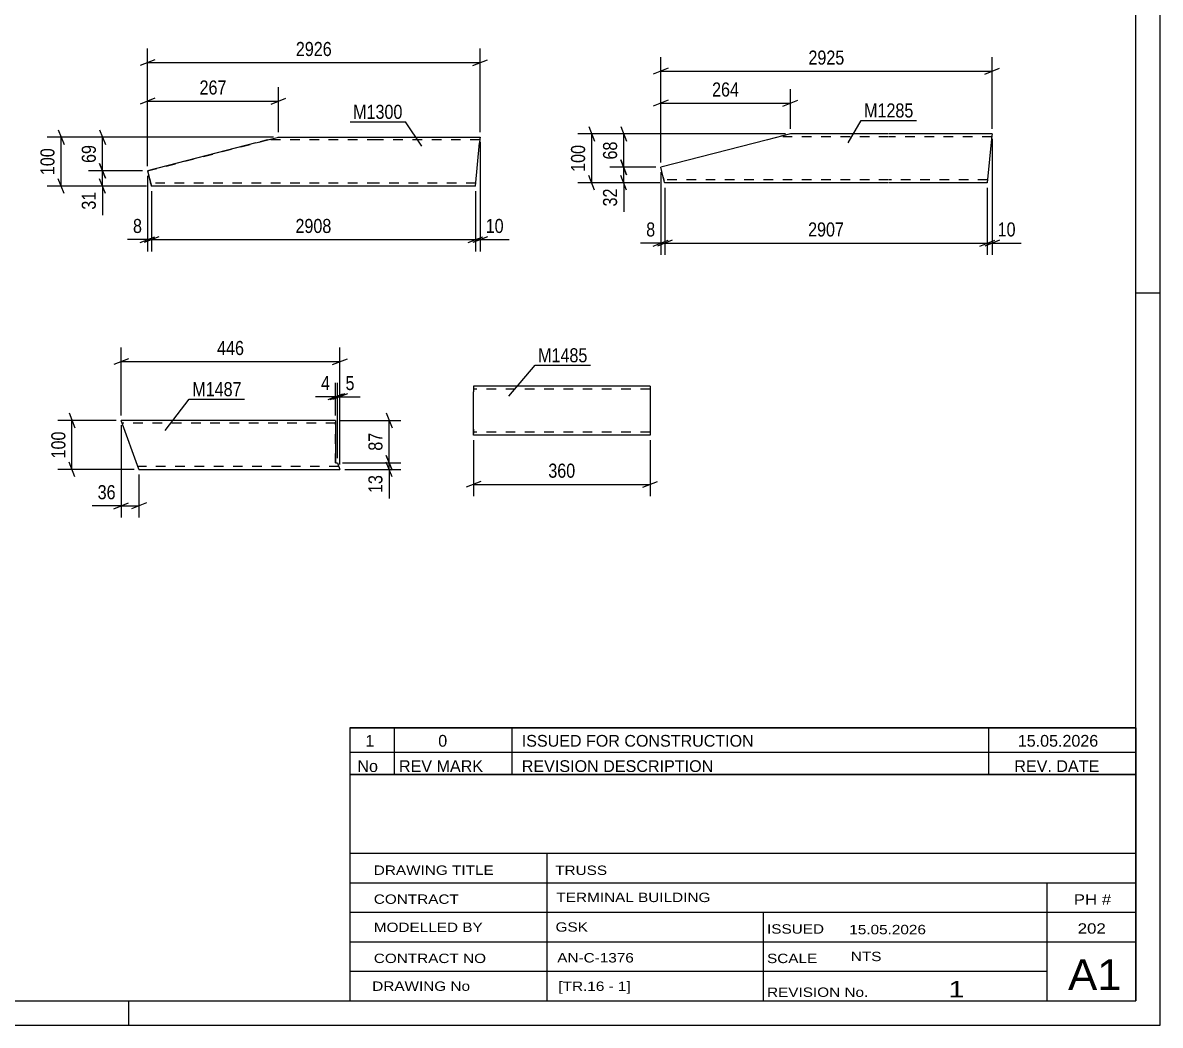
# Model space of a CAD drawing. Header units: millimetres. Extents: x 0 to 594, y 0 to 420.
# Drawn here: x 362.4 to 594, y 0 to 204.1 of the extents above; entities that cross this region are included whole.
import ezdxf

# ---------------------------------------------------------------- set-up
doc = ezdxf.new("R2010")
doc.units = ezdxf.units.MM
doc.linetypes.add('DXK_LINE_DOT2', pattern=[3.9198, 1.9599, -1.9599])
doc.styles.add('Arial Narrow', font='ARIALN.TTF', dxfattribs={"height": 0.2})

# ---------------------------------------------------------------- blocks, each defined once
blk = doc.blocks.new('Unknown-389636053-62129')
at = {"color": 7, "linetype": 'Continuous'}
for p, q in [((429, 60.55), (589, 60.55)), ((589, 60.55), (429, 60.55)), ((429, 60.55), (429, 55.55)), ((438, 60.55), (438, 55.55)), ((462, 60.55), (462, 55.55)), ((559, 60.55), (559, 55.55)), ((589, 60.55), (589, 55.55)), ((429, 55.55), (589, 55.55)), ((429, 55.55), (429, 51.05)), ((429, 55.55), (589, 55.55)), ((438, 55.55), (438, 51.05)), ((462, 55.55), (462, 51.05)), ((559, 55.55), (559, 51.05)), ((589, 55.55), (589, 51.05)), ((589, 51.05), (429, 51.05))]:
    blk.add_line(p, q, dxfattribs=at)
at = {"color": 7, "linetype": 'Continuous', "style": 'Arial Narrow'}
for s, height, width, p in [('1', 2.39, 1.196471, (432.16, 56.7)), ('0', 2.39, 1.196471, (447, 56.7)), ('ISSUED FOR CONSTRUCTION', 2.3861, 1.196471, (464, 56.7)), ('15.05.2026', 2.386, 1.196471, (565, 56.7)), ('No', 2.386, 1.2, (430.54, 51.55)), ('REV MARK', 2.386, 1.2, (439, 51.55)), ('REVISION DESCRIPTION', 2.3861, 1.2, (464, 51.55)), ('REV. DATE', 2.386, 1.2, (564.28, 51.55))]:
    blk.add_text(s, height=height, dxfattribs=dict(at, width=width)).set_placement(p)
blk = doc.blocks.new('Unknown-389636053-24719')
at = {"color": 5, "linetype": 'Continuous'}
for p, q in [((594, 0), (594, 420)), ((589, 5), (589, 415)), ((594, 149), (589, 149)), ((5, 5), (589, 5)), ((384, 0), (384, 5)), ((0, 0), (594, 0))]:
    blk.add_line(p, q, dxfattribs=at)
blk = doc.blocks.new('Unknown-389636053-62128')
at = {"color": 7, "linetype": 'Continuous'}
for p, q in [((429, 51.05), (429, 5)), ((429, 51.05), (589, 51.05)), ((589, 51), (589, 5)), ((429, 35), (589, 35)), ((469.14, 35), (469.14, 5)), ((429, 29), (589, 29)), ((571, 5.05), (571, 29.05)), ((429, 23), (589, 23)), ((513.14, 23), (513.14, 5)), ((429, 17), (589, 17)), ((429, 11), (571, 11)), ((429, 5), (589, 5))]:
    blk.add_line(p, q, dxfattribs=at)
at = {"color": 7, "style": 'Arial Narrow'}
for s, height, width, p in [('DRAWING TITLE', 1.9089, 1.425378, (433.88, 30.61)), ('TRUSS', 1.909, 1.425378, (470.81, 30.59)), ('CONTRACT', 1.909, 1.425378, (433.88, 24.71)), ('TERMINAL BUILDING', 1.9089, 1.425378, (471.06, 25.07)), ('MODELLED BY', 1.9089, 1.425378, (433.88, 18.98)), ('GSK', 1.909, 1.425378, (470.88, 19.04)), ('ISSUED', 1.909, 1.425378, (513.94, 18.64)), ('15.05.2026', 1.909, 1.425378, (530.69, 18.52)), ('CONTRACT NO', 1.9089, 1.425378, (433.88, 12.66)), ('AN-C-1376', 1.909, 1.425378, (471.23, 12.78)), ('SCALE', 1.909, 1.425378, (513.94, 12.65)), ('A1', 6.204, 1.25, (575.24, 7.2)), ('DRAWING No', 1.909, 1.425378, (433.56, 7)), ('[TR.16 - 1]', 1.9089, 1.425378, (471.46, 6.99)), ('REVISION No.', 1.9089, 1.425378, (513.94, 5.77)), ('1', 3.34, 1.5, (550.91, 5.68))]:
    blk.add_text(s, height=height, dxfattribs=dict(at, width=width)).set_placement(p)
at = {"color": 7, "linetype": 'Continuous', "style": 'Arial Narrow'}
for s, height, width, p in [('PH #', 2.1, 1.42538, (576.4, 24.55)), ('202', 2.1, 1.42538, (577.19, 18.65)), ('NTS', 1.909, 1.425378, (531, 13.05))]:
    blk.add_text(s, height=height, dxfattribs=dict(at, width=width)).set_placement(p)
blk = doc.blocks.new('Part-389636053-50476 - 50475')
at = {"color": 2, "linetype": 'Continuous'}
for p, q in [((518.69, 181.45), (514.04, 180.25)), ((538.69, 181.45), (518.69, 181.45)), ((559.76, 181.45), (538.79, 181.45)), ((559.73, 181.09), (558.79, 171.45)), ((559.75, 181.35), (559.73, 181.09)), ((559.76, 181.45), (559.75, 181.35)), ((514.04, 180.25), (492.29, 174.63)), ((492.8, 172.65), (492.29, 174.63)), ((493.09, 171.54), (492.8, 172.65)), ((493.11, 171.45), (493.09, 171.54)), ((538.69, 171.45), (493.11, 171.45)), ((558.79, 171.45), (538.79, 171.45))]:
    blk.add_line(p, q, dxfattribs=at)
at = {"color": 7, "linetype": 'DXK_LINE_DOT2'}
for p, q in [((518.69, 181.45), (515.82, 180.7)), ((538.69, 180.85), (516.37, 180.85)), ((559.7, 180.85), (538.79, 180.85)), ((492.8, 172.65), (493.02, 171.8)), ((538.69, 172.05), (492.96, 172.05)), ((558.85, 172.05), (538.79, 172.05))]:
    blk.add_line(p, q, dxfattribs=at)
blk = doc.blocks.new('Part-389636053-57010 - 57009')
at = {"color": 2, "linetype": 'Continuous'}
for p, q in [((454.18, 130.1), (454.18, 128.9)), ((490.13, 130.1), (454.18, 130.1)), ((490.13, 130.1), (490.13, 120.1)), ((454.18, 121.3), (454.18, 128.9)), ((454.18, 120.19), (454.18, 121.3)), ((454.18, 120.1), (454.18, 120.19)), ((490.13, 120.1), (454.18, 120.1))]:
    blk.add_line(p, q, dxfattribs=at)
at = {"color": 7, "linetype": 'DXK_LINE_DOT2'}
for p, q in [((490.13, 130.01), (490.13, 130.1)), ((490.13, 129.5), (454.18, 129.5)), ((454.18, 121.3), (454.18, 120.45)), ((454.18, 120.7), (454.18, 120.75)), ((490.13, 120.7), (454.18, 120.7)), ((490.13, 120.7), (490.13, 120.75)), ((454.18, 120.1), (454.18, 120.1))]:
    blk.add_line(p, q, dxfattribs=at)
blk = doc.blocks.new('Part-389636053-57030 - 57029')
at = {"color": 2, "linetype": 'Continuous'}
for p, q in [((426.07, 123.12), (382.43, 123.12)), ((386.04, 113.21), (382.43, 123.12)), ((426.07, 123.12), (426.07, 123.02)), ((426.07, 123.02), (426.07, 114.45)), ((426.07, 114.45), (426.5, 114.45)), ((426.5, 114.45), (426.99, 113.12)), ((386.04, 113.21), (386.07, 113.12)), ((386.07, 113.12), (426.99, 113.12))]:
    blk.add_line(p, q, dxfattribs=at)
at = {"color": 7, "linetype": 'DXK_LINE_DOT2'}
for p, q in [((426.07, 114.45), (426.07, 122.76)), ((426.07, 122.52), (382.65, 122.52)), ((426.07, 122.47), (426.07, 122.37)), ((385.85, 113.72), (385.84, 113.76)), ((426.77, 113.72), (385.85, 113.72))]:
    blk.add_line(p, q, dxfattribs=at)
blk = doc.blocks.new('Part-389636053-50484 - 50483')
at = {"color": 7, "linetype": 'DXK_LINE_DOT2'}
for p, q in [((387.8, 173.89), (414.48, 180.79)), ((455.54, 180.79), (455.5, 180.44)), ((412.16, 180.19), (410.72, 179.82)), ((434.48, 180.19), (412.16, 180.19)), ((455.48, 180.19), (434.58, 180.19)), ((388.6, 170.79), (387.8, 173.89)), ((388.44, 171.43), (388.41, 171.53)), ((388.45, 171.39), (388.45, 171.39)), ((434.48, 171.39), (388.45, 171.39)), ((454.64, 171.39), (434.58, 171.39))]:
    blk.add_line(p, q, dxfattribs=at)
at = {"color": 2, "linetype": 'Continuous'}
for p, q in [((409.84, 179.59), (414.48, 180.79)), ((414.48, 180.79), (414.48, 180.79)), ((414.48, 180.79), (434.48, 180.79)), ((434.58, 180.79), (455.54, 180.79)), ((455.53, 180.7), (455.5, 180.44)), ((455.54, 180.79), (455.53, 180.7)), ((409.84, 179.59), (387.8, 173.89)), ((454.58, 170.79), (455.42, 179.59)), ((455.5, 180.44), (455.42, 179.59)), ((387.8, 173.89), (388.6, 170.79)), ((388.6, 170.79), (388.6, 170.79)), ((434.48, 170.79), (388.6, 170.79)), ((454.58, 170.79), (434.58, 170.79))]:
    blk.add_line(p, q, dxfattribs=at)
blk = doc.blocks.new('StraightDimension-389636053-50816 - 50475')
at = {"color": 7, "linetype": 'Continuous'}
for p, q in [((492.29, 175.63), (492.29, 190.54)), ((518.69, 182.45), (518.69, 190.54)), ((493.79, 188.29), (490.79, 187.09)), ((492.29, 187.69), (518.69, 187.69)), ((517.19, 187.09), (520.19, 188.29))]:
    blk.add_line(p, q, dxfattribs=at)
at = {"color": 0}
blk.add_wipeout([(508.83, 188.44), (508.83, 192.64), (502.15, 192.64), (502.15, 188.44)], dxfattribs=at)
at = {"color": 3, "style": 'Arial Narrow'}
blk.add_text('264', height=2.863, dxfattribs=at).set_placement((502.75, 189.04))
blk = doc.blocks.new('StraightDimension-389636053-50778 - 50475')
at = {"color": 7, "linetype": 'Continuous'}
for p, q in [((493.11, 170.45), (493.11, 156.8)), ((558.79, 170.45), (558.79, 156.8)), ((494.61, 159.8), (491.61, 158.6)), ((557.29, 158.6), (560.29, 159.8)), ((493.11, 159.2), (558.79, 159.2))]:
    blk.add_line(p, q, dxfattribs=at)
at = {"color": 0}
blk.add_wipeout([(530.21, 159.95), (530.21, 164.15), (521.7, 164.15), (521.7, 159.95)], dxfattribs=at)
at = {"color": 3, "style": 'Arial Narrow'}
blk.add_text('2907', height=2.863, dxfattribs=at).set_placement((522.3, 160.55))
blk = doc.blocks.new('StraightDimension-389636053-50854 - 50475')
at = {"color": 7, "linetype": 'Continuous'}
for p, q in [((517.69, 181.45), (481.91, 181.45)), ((484.16, 182.95), (485.36, 179.95)), ((484.76, 174.63), (484.76, 181.45)), ((485.36, 173.13), (484.16, 176.13)), ((491.29, 174.63), (481.91, 174.63))]:
    blk.add_line(p, q, dxfattribs=at)
at = {"color": 0}
blk.add_wipeout([(484.01, 180.47), (479.81, 180.47), (479.81, 175.61), (484.01, 175.61)], dxfattribs=at)
at = {"color": 3, "style": 'Arial Narrow'}
blk.add_text('68', height=2.863, rotation=90.0002, dxfattribs=at).set_placement((483.41, 176.21))
blk = doc.blocks.new('StraightDimension-389636053-50766 - 50475')
at = {"color": 7, "linetype": 'Continuous'}
for p, q in [((492.29, 175.63), (492.29, 197.03)), ((559.76, 182.45), (559.76, 197.03)), ((493.79, 194.78), (490.79, 193.58)), ((558.26, 193.58), (561.26, 194.78)), ((492.29, 194.18), (559.76, 194.18))]:
    blk.add_line(p, q, dxfattribs=at)
at = {"color": 0}
blk.add_wipeout([(530.28, 194.93), (530.28, 199.13), (521.77, 199.13), (521.77, 194.93)], dxfattribs=at)
at = {"color": 3, "style": 'Arial Narrow'}
blk.add_text('2925', height=2.863, dxfattribs=at).set_placement((522.37, 195.53))
blk = doc.blocks.new('StraightDimension-389636053-50777 - 50475')
at = {"color": 7, "linetype": 'Continuous'}
for p, q in [((559.76, 180.45), (559.76, 156.8)), ((558.79, 170.45), (558.79, 156.8)), ((557.29, 158.6), (560.29, 159.8)), ((561.26, 159.8), (558.26, 158.6)), ((558.79, 159.2), (559.76, 159.2))]:
    blk.add_line(p, q, dxfattribs=at)
at = {"color": 0}
blk.add_wipeout([(565.14, 159.95), (565.14, 164.15), (560.29, 164.15), (560.29, 159.95)], dxfattribs=at)
at = {"color": 7, "linetype": 'Continuous'}
blk.add_line((559.76, 159.2), (565.67, 159.2), dxfattribs=at)
blk.add_line((559.76, 159.2), (565.67, 159.2), dxfattribs=at)
at = {"color": 3, "style": 'Arial Narrow'}
blk.add_text('10', height=2.863, dxfattribs=at).set_placement((560.89, 160.55))
blk = doc.blocks.new('StraightDimension-389636053-50779 - 50475')
at = {"color": 7, "linetype": 'Continuous'}
for p, q in [((492.29, 173.63), (492.29, 156.8)), ((493.11, 170.45), (493.11, 156.8)), ((490.79, 158.6), (493.79, 159.8)), ((494.61, 159.8), (491.61, 158.6)), ((492.29, 159.2), (493.11, 159.2))]:
    blk.add_line(p, q, dxfattribs=at)
at = {"color": 0}
blk.add_wipeout([(491.76, 159.95), (491.76, 164.15), (488.74, 164.15), (488.74, 159.95)], dxfattribs=at)
at = {"color": 7, "linetype": 'Continuous'}
blk.add_line((492.29, 159.2), (488.21, 159.2), dxfattribs=at)
blk.add_line((492.29, 159.2), (488.21, 159.2), dxfattribs=at)
at = {"color": 3, "style": 'Arial Narrow'}
blk.add_text('8', height=2.86, dxfattribs=at).set_placement((489.34, 160.55))
blk = doc.blocks.new('StraightDimension-389636053-50855 - 50475')
at = {"color": 7, "linetype": 'Continuous'}
for p, q in [((484.16, 176.13), (485.36, 173.13)), ((491.29, 174.63), (481.91, 174.63)), ((484.76, 171.45), (484.76, 174.63)), ((492.11, 171.45), (481.91, 171.45)), ((485.36, 169.95), (484.16, 172.95))]:
    blk.add_line(p, q, dxfattribs=at)
at = {"color": 0}
blk.add_wipeout([(484.01, 170.92), (479.81, 170.92), (479.81, 166.06), (484.01, 166.06)], dxfattribs=at)
at = {"color": 7, "linetype": 'Continuous'}
blk.add_line((484.76, 171.45), (484.76, 165.54), dxfattribs=at)
blk.add_line((484.76, 171.45), (484.76, 165.54), dxfattribs=at)
at = {"color": 3, "style": 'Arial Narrow'}
blk.add_text('32', height=2.863, rotation=90.0002, dxfattribs=at).set_placement((483.41, 166.66))
blk = doc.blocks.new('StraightDimension-389636053-50958 - 50475')
at = {"color": 7, "linetype": 'Continuous'}
for p, q in [((517.69, 181.45), (475.39, 181.45)), ((477.64, 182.95), (478.84, 179.95)), ((478.24, 171.45), (478.24, 181.45)), ((492.11, 171.45), (475.39, 171.45)), ((478.84, 169.95), (477.64, 172.95))]:
    blk.add_line(p, q, dxfattribs=at)
at = {"color": 0}
blk.add_wipeout([(477.49, 179.79), (473.29, 179.79), (473.29, 173.1), (477.49, 173.1)], dxfattribs=at)
at = {"color": 3, "style": 'Arial Narrow'}
blk.add_text('100', height=2.863, rotation=90.0002, dxfattribs=at).set_placement((476.89, 173.7))
blk = doc.blocks.new('StraightDimension-389636053-57192 - 57009')
at = {"color": 7, "linetype": 'Continuous'}
for p, q in [((454.18, 119.1), (454.18, 107.7)), ((490.13, 119.1), (490.13, 107.7)), ((455.68, 110.7), (452.68, 109.5)), ((454.18, 110.1), (490.13, 110.1)), ((488.63, 109.5), (491.63, 110.7))]:
    blk.add_line(p, q, dxfattribs=at)
at = {"color": 0}
blk.add_wipeout([(475.49, 110.85), (475.49, 115.05), (468.81, 115.05), (468.81, 110.85)], dxfattribs=at)
at = {"color": 3, "style": 'Arial Narrow'}
blk.add_text('360', height=2.863, dxfattribs=at).set_placement((469.41, 111.45))
blk = doc.blocks.new('StraightDimension-389636053-57267 - 57029')
at = {"color": 7, "linetype": 'Continuous'}
for p, q in [((382.43, 124.12), (382.43, 137.92)), ((426.99, 114.12), (426.99, 137.92)), ((383.93, 135.67), (380.93, 134.47)), ((382.43, 135.07), (426.99, 135.07)), ((425.49, 134.47), (428.49, 135.67))]:
    blk.add_line(p, q, dxfattribs=at)
at = {"color": 0}
blk.add_wipeout([(408.05, 135.82), (408.05, 140.02), (401.37, 140.02), (401.37, 135.82)], dxfattribs=at)
at = {"color": 3, "style": 'Arial Narrow'}
blk.add_text('446', height=2.863, dxfattribs=at).set_placement((401.97, 136.42))
blk = doc.blocks.new('StraightDimension-389636053-58737 - 57029')
at = {"color": 7, "linetype": 'Continuous'}
for p, q in [((426.07, 124.12), (426.07, 130.79)), ((426.5, 115.45), (426.5, 130.79)), ((424.57, 127.34), (427.57, 128.54)), ((428, 128.54), (425, 127.34)), ((426.07, 127.94), (426.5, 127.94))]:
    blk.add_line(p, q, dxfattribs=at)
at = {"color": 0}
blk.add_wipeout([(425.54, 128.69), (425.54, 132.89), (422.52, 132.89), (422.52, 128.69)], dxfattribs=at)
at = {"color": 7, "linetype": 'Continuous'}
blk.add_line((426.07, 127.94), (421.99, 127.94), dxfattribs=at)
blk.add_line((426.07, 127.94), (421.99, 127.94), dxfattribs=at)
at = {"color": 3, "style": 'Arial Narrow'}
blk.add_text('4', height=2.86, dxfattribs=at).set_placement((423.12, 129.29))
blk = doc.blocks.new('StraightDimension-389636053-58602 - 57029')
at = {"color": 7, "linetype": 'Continuous'}
for p, q in [((427.07, 123.12), (439.39, 123.12)), ((436.39, 124.62), (437.59, 121.62)), ((436.99, 114.45), (436.99, 123.12)), ((437.59, 112.95), (436.39, 115.95)), ((427.5, 114.45), (439.39, 114.45))]:
    blk.add_line(p, q, dxfattribs=at)
at = {"color": 0}
blk.add_wipeout([(436.24, 121.21), (432.04, 121.21), (432.04, 116.35), (436.24, 116.35)], dxfattribs=at)
at = {"color": 3, "style": 'Arial Narrow'}
blk.add_text('87', height=2.863, rotation=90.0002, dxfattribs=at).set_placement((435.64, 116.95))
blk = doc.blocks.new('StraightDimension-389636053-57247 - 57029')
at = {"color": 7, "linetype": 'Continuous'}
for p, q in [((382.43, 122.12), (382.43, 103.32)), ((386.07, 112.12), (386.07, 103.32)), ((380.93, 105.12), (383.93, 106.32)), ((382.43, 105.72), (386.07, 105.72)), ((387.57, 106.32), (384.57, 105.12))]:
    blk.add_line(p, q, dxfattribs=at)
at = {"color": 0}
blk.add_wipeout([(381.91, 106.47), (381.91, 110.67), (377.05, 110.67), (377.05, 106.47)], dxfattribs=at)
at = {"color": 7, "linetype": 'Continuous'}
blk.add_line((382.43, 105.72), (376.53, 105.72), dxfattribs=at)
blk.add_line((382.43, 105.72), (376.53, 105.72), dxfattribs=at)
at = {"color": 3, "style": 'Arial Narrow'}
blk.add_text('36', height=2.863, dxfattribs=at).set_placement((377.65, 107.07))
blk = doc.blocks.new('StraightDimension-389636053-57241 - 57029')
at = {"color": 7, "linetype": 'Continuous'}
for p, q in [((381.43, 123.12), (369.58, 123.12)), ((371.83, 124.62), (373.03, 121.62)), ((372.43, 113.12), (372.43, 123.12)), ((373.03, 111.62), (371.83, 114.62)), ((385.07, 113.12), (369.58, 113.12))]:
    blk.add_line(p, q, dxfattribs=at)
at = {"color": 0}
blk.add_wipeout([(371.68, 121.46), (367.48, 121.46), (367.48, 114.77), (371.68, 114.77)], dxfattribs=at)
at = {"color": 3, "style": 'Arial Narrow'}
blk.add_text('100', height=2.863, rotation=90.0002, dxfattribs=at).set_placement((371.08, 115.37))
blk = doc.blocks.new('StraightDimension-389636053-58603 - 57029')
at = {"color": 7, "linetype": 'Continuous'}
for p, q in [((436.39, 115.95), (437.59, 112.95)), ((427.5, 114.45), (439.39, 114.45)), ((437.59, 111.62), (436.39, 114.62)), ((436.99, 113.12), (436.99, 114.45)), ((427.99, 113.12), (439.39, 113.12))]:
    blk.add_line(p, q, dxfattribs=at)
at = {"color": 0}
blk.add_wipeout([(436.24, 112.59), (432.04, 112.59), (432.04, 107.73), (436.24, 107.73)], dxfattribs=at)
at = {"color": 7, "linetype": 'Continuous'}
blk.add_line((436.99, 113.12), (436.99, 107.21), dxfattribs=at)
blk.add_line((436.99, 113.12), (436.99, 107.21), dxfattribs=at)
at = {"color": 3, "style": 'Arial Narrow'}
blk.add_text('13', height=2.863, rotation=90.0002, dxfattribs=at).set_placement((435.64, 108.33))
blk = doc.blocks.new('StraightDimension-389636053-58736 - 57029')
at = {"color": 7, "linetype": 'Continuous'}
for p, q in [((426.5, 115.45), (426.5, 130.79)), ((426.99, 114.12), (426.99, 130.79)), ((425, 127.34), (428, 128.54)), ((428.49, 128.54), (425.49, 127.34)), ((426.5, 127.94), (426.99, 127.94))]:
    blk.add_line(p, q, dxfattribs=at)
at = {"color": 0}
blk.add_wipeout([(430.54, 128.69), (430.54, 132.89), (427.52, 132.89), (427.52, 128.69)], dxfattribs=at)
at = {"color": 7, "linetype": 'Continuous'}
blk.add_line((426.99, 127.94), (431.07, 127.94), dxfattribs=at)
blk.add_line((426.99, 127.94), (431.07, 127.94), dxfattribs=at)
at = {"color": 3, "style": 'Arial Narrow'}
blk.add_text('5', height=2.86, dxfattribs=at).set_placement((428.12, 129.29))
blk = doc.blocks.new('StraightDimension-389636053-50519 - 50483')
at = {"color": 7, "linetype": 'Continuous'}
for p, q in [((387.8, 172.89), (387.8, 157.51)), ((388.6, 169.79), (388.6, 157.51)), ((386.3, 159.31), (389.3, 160.51)), ((390.1, 160.51), (387.1, 159.31)), ((387.8, 159.91), (388.6, 159.91))]:
    blk.add_line(p, q, dxfattribs=at)
at = {"color": 0}
blk.add_wipeout([(387.28, 160.66), (387.28, 164.86), (384.25, 164.86), (384.25, 160.66)], dxfattribs=at)
at = {"color": 7, "linetype": 'Continuous'}
blk.add_line((387.8, 159.91), (383.72, 159.91), dxfattribs=at)
blk.add_line((387.8, 159.91), (383.72, 159.91), dxfattribs=at)
at = {"color": 3, "style": 'Arial Narrow'}
blk.add_text('8', height=2.86, dxfattribs=at).set_placement((384.85, 161.26))
blk = doc.blocks.new('StraightDimension-389636053-50556 - 50483')
at = {"color": 7, "linetype": 'Continuous'}
for p, q in [((387.8, 174.89), (387.8, 190.94)), ((414.48, 181.79), (414.48, 190.94)), ((389.3, 188.69), (386.3, 187.49)), ((387.8, 188.09), (414.48, 188.09)), ((412.98, 187.49), (415.98, 188.69))]:
    blk.add_line(p, q, dxfattribs=at)
at = {"color": 0}
blk.add_wipeout([(404.48, 188.84), (404.48, 193.04), (397.8, 193.04), (397.8, 188.84)], dxfattribs=at)
at = {"color": 3, "style": 'Arial Narrow'}
blk.add_text('267', height=2.863, dxfattribs=at).set_placement((398.4, 189.44))
blk = doc.blocks.new('StraightDimension-389636053-50596 - 50483')
at = {"color": 7, "linetype": 'Continuous'}
for p, q in [((386.8, 173.89), (375.78, 173.89)), ((378.03, 175.39), (379.23, 172.39)), ((378.63, 170.79), (378.63, 173.89)), ((379.23, 169.29), (378.03, 172.29)), ((387.6, 170.79), (375.78, 170.79))]:
    blk.add_line(p, q, dxfattribs=at)
at = {"color": 0}
blk.add_wipeout([(377.88, 170.26), (373.68, 170.26), (373.68, 165.41), (377.88, 165.41)], dxfattribs=at)
at = {"color": 7, "linetype": 'Continuous'}
blk.add_line((378.63, 170.79), (378.63, 164.88), dxfattribs=at)
blk.add_line((378.63, 170.79), (378.63, 164.88), dxfattribs=at)
at = {"color": 3, "style": 'Arial Narrow'}
blk.add_text('31', height=2.863, rotation=90.0002, dxfattribs=at).set_placement((377.28, 166.01))
blk = doc.blocks.new('StraightDimension-389636053-50506 - 50483')
at = {"color": 7, "linetype": 'Continuous'}
for p, q in [((387.8, 174.89), (387.8, 198.78)), ((455.54, 181.79), (455.54, 198.78)), ((389.3, 196.53), (386.3, 195.33)), ((387.8, 195.93), (455.54, 195.93)), ((454.04, 195.33), (457.04, 196.53))]:
    blk.add_line(p, q, dxfattribs=at)
at = {"color": 0}
blk.add_wipeout([(425.93, 196.68), (425.93, 200.88), (417.41, 200.88), (417.41, 196.68)], dxfattribs=at)
at = {"color": 3, "style": 'Arial Narrow'}
blk.add_text('2926', height=2.863, dxfattribs=at).set_placement((418.01, 197.28))
blk = doc.blocks.new('StraightDimension-389636053-50517 - 50483')
at = {"color": 7, "linetype": 'Continuous'}
for p, q in [((455.54, 179.79), (455.54, 157.51)), ((454.58, 169.79), (454.58, 157.51)), ((453.08, 159.31), (456.08, 160.51)), ((457.04, 160.51), (454.04, 159.31)), ((454.58, 159.91), (455.54, 159.91))]:
    blk.add_line(p, q, dxfattribs=at)
at = {"color": 0}
blk.add_wipeout([(460.92, 160.66), (460.92, 164.86), (456.06, 164.86), (456.06, 160.66)], dxfattribs=at)
at = {"color": 7, "linetype": 'Continuous'}
blk.add_line((455.54, 159.91), (461.44, 159.91), dxfattribs=at)
blk.add_line((455.54, 159.91), (461.44, 159.91), dxfattribs=at)
at = {"color": 3, "style": 'Arial Narrow'}
blk.add_text('10', height=2.863, dxfattribs=at).set_placement((456.66, 161.26))
blk = doc.blocks.new('StraightDimension-389636053-50699 - 50483')
at = {"color": 7, "linetype": 'Continuous'}
for p, q in [((413.48, 180.79), (367.36, 180.79)), ((369.61, 182.29), (370.81, 179.29)), ((370.21, 170.79), (370.21, 180.79)), ((370.81, 169.29), (369.61, 172.29)), ((387.6, 170.79), (367.36, 170.79))]:
    blk.add_line(p, q, dxfattribs=at)
at = {"color": 0}
blk.add_wipeout([(369.46, 179.13), (365.26, 179.13), (365.26, 172.44), (369.46, 172.44)], dxfattribs=at)
at = {"color": 3, "style": 'Arial Narrow'}
blk.add_text('100', height=2.863, rotation=90.0002, dxfattribs=at).set_placement((368.86, 173.04))
blk = doc.blocks.new('StraightDimension-389636053-50518 - 50483')
at = {"color": 7, "linetype": 'Continuous'}
for p, q in [((388.6, 169.79), (388.6, 157.51)), ((454.58, 169.79), (454.58, 157.51)), ((390.1, 160.51), (387.1, 159.31)), ((388.6, 159.91), (454.58, 159.91)), ((453.08, 159.31), (456.08, 160.51))]:
    blk.add_line(p, q, dxfattribs=at)
at = {"color": 0}
blk.add_wipeout([(425.85, 160.66), (425.85, 164.86), (417.33, 164.86), (417.33, 160.66)], dxfattribs=at)
at = {"color": 3, "style": 'Arial Narrow'}
blk.add_text('2908', height=2.863, dxfattribs=at).set_placement((417.93, 161.26))
blk = doc.blocks.new('StraightDimension-389636053-50595 - 50483')
at = {"color": 7, "linetype": 'Continuous'}
for p, q in [((413.48, 180.79), (375.78, 180.79)), ((378.03, 182.29), (379.23, 179.29)), ((378.63, 173.89), (378.63, 180.79)), ((386.8, 173.89), (375.78, 173.89)), ((379.23, 172.39), (378.03, 175.39))]:
    blk.add_line(p, q, dxfattribs=at)
at = {"color": 0}
blk.add_wipeout([(377.88, 179.77), (373.68, 179.77), (373.68, 174.91), (377.88, 174.91)], dxfattribs=at)
at = {"color": 3, "style": 'Arial Narrow'}
blk.add_text('69', height=2.863, rotation=90.0002, dxfattribs=at).set_placement((377.28, 175.51))
blk = doc.blocks.new('Mark-389636053-51121 - 50475')
at = {"color": 0}
blk.add_wipeout([(543.75, 184.77), (543.75, 187.77), (533.7, 187.77), (533.7, 184.77)], dxfattribs=at)
blk.add_wipeout([(543.75, 184.77), (543.75, 187.77), (533.7, 187.77), (533.7, 184.77)], dxfattribs=at)
at = {"color": 30, "linetype": 'Continuous'}
for p, q in [((530.47, 179.58), (533.1, 184.17)), ((533.1, 184.17), (544.35, 184.17))]:
    blk.add_line(p, q, dxfattribs=at)
at = {"color": 3, "style": 'Arial Narrow'}
blk.add_text('M1285', height=2.863, dxfattribs=at).set_placement((533.7, 184.77))
blk = doc.blocks.new('Mark-389636053-57342 - 57009')
at = {"color": 0}
blk.add_wipeout([(477.38, 134.94), (477.38, 137.94), (467.33, 137.94), (467.33, 134.94)], dxfattribs=at)
blk.add_wipeout([(477.38, 134.94), (477.38, 137.94), (467.33, 137.94), (467.33, 134.94)], dxfattribs=at)
at = {"color": 30, "linetype": 'Continuous'}
for p, q in [((461.4, 128.07), (466.73, 134.34)), ((466.73, 134.34), (477.98, 134.34))]:
    blk.add_line(p, q, dxfattribs=at)
at = {"color": 3, "style": 'Arial Narrow'}
blk.add_text('M1485', height=2.863, dxfattribs=at).set_placement((467.33, 134.94))
blk = doc.blocks.new('Mark-389636053-57350 - 57029')
at = {"color": 0}
blk.add_wipeout([(406.97, 128.04), (406.97, 131.04), (396.92, 131.04), (396.92, 128.04)], dxfattribs=at)
blk.add_wipeout([(406.97, 128.04), (406.97, 131.04), (396.92, 131.04), (396.92, 128.04)], dxfattribs=at)
at = {"color": 30, "linetype": 'Continuous'}
for p, q in [((391.37, 121.09), (396.32, 127.44)), ((396.32, 127.44), (407.57, 127.44))]:
    blk.add_line(p, q, dxfattribs=at)
at = {"color": 3, "style": 'Arial Narrow'}
blk.add_text('M1487', height=2.863, dxfattribs=at).set_placement((396.92, 128.04))
blk = doc.blocks.new('Mark-389636053-51118 - 50483')
at = {"color": 0}
blk.add_wipeout([(439.73, 184.49), (439.73, 187.49), (429.67, 187.49), (429.67, 184.49)], dxfattribs=at)
blk.add_wipeout([(439.73, 184.49), (439.73, 187.49), (429.67, 187.49), (429.67, 184.49)], dxfattribs=at)
at = {"color": 30, "linetype": 'Continuous'}
for p in [(429.07, 183.89), (443.63, 178.9)]:
    blk.add_line(p, (440.33, 183.89), dxfattribs=at)
at = {"color": 3, "style": 'Arial Narrow'}
blk.add_text('M1300', height=2.863, dxfattribs=at).set_placement((429.67, 184.49))

msp = doc.modelspace()

# ---------------------------------------------------------------- block references
for name in ['Unknown-389636053-24719', 'Part-389636053-50484 - 50483', 'Part-389636053-50476 - 50475', 'Part-389636053-57010 - 57009', 'Part-389636053-57030 - 57029', 'Unknown-389636053-62129', 'Unknown-389636053-62128']:
    msp.add_blockref(name, (0, 0))

# ---------------------------------------------------------------- next in the draw order: block references
for name in ['StraightDimension-389636053-50556 - 50483', 'StraightDimension-389636053-50816 - 50475', 'StraightDimension-389636053-50519 - 50483', 'StraightDimension-389636053-50778 - 50475', 'StraightDimension-389636053-57267 - 57029', 'Mark-389636053-57342 - 57009', 'StraightDimension-389636053-57192 - 57009']:
    msp.add_blockref(name, (0, 0))

# ---------------------------------------------------------------- next in the draw order: block references
for name in ['StraightDimension-389636053-50854 - 50475', 'StraightDimension-389636053-50596 - 50483', 'StraightDimension-389636053-58737 - 57029', 'Mark-389636053-57350 - 57029', 'StraightDimension-389636053-57247 - 57029']:
    msp.add_blockref(name, (0, 0))

# ---------------------------------------------------------------- next in the draw order: block references
for name in ['StraightDimension-389636053-50506 - 50483', 'StraightDimension-389636053-50766 - 50475', 'StraightDimension-389636053-50779 - 50475', 'StraightDimension-389636053-57241 - 57029', 'StraightDimension-389636053-58602 - 57029']:
    msp.add_blockref(name, (0, 0))

# ---------------------------------------------------------------- next in the draw order: block references
for name in ['Mark-389636053-51121 - 50475', 'Mark-389636053-51118 - 50483', 'StraightDimension-389636053-50699 - 50483', 'StraightDimension-389636053-50517 - 50483', 'StraightDimension-389636053-50777 - 50475', 'StraightDimension-389636053-50855 - 50475', 'StraightDimension-389636053-58603 - 57029']:
    msp.add_blockref(name, (0, 0))

# ---------------------------------------------------------------- next in the draw order: block references
for name in ['StraightDimension-389636053-50595 - 50483', 'StraightDimension-389636053-50958 - 50475', 'StraightDimension-389636053-50518 - 50483', 'StraightDimension-389636053-58736 - 57029']:
    msp.add_blockref(name, (0, 0))

doc.saveas('drawing.dxf')
